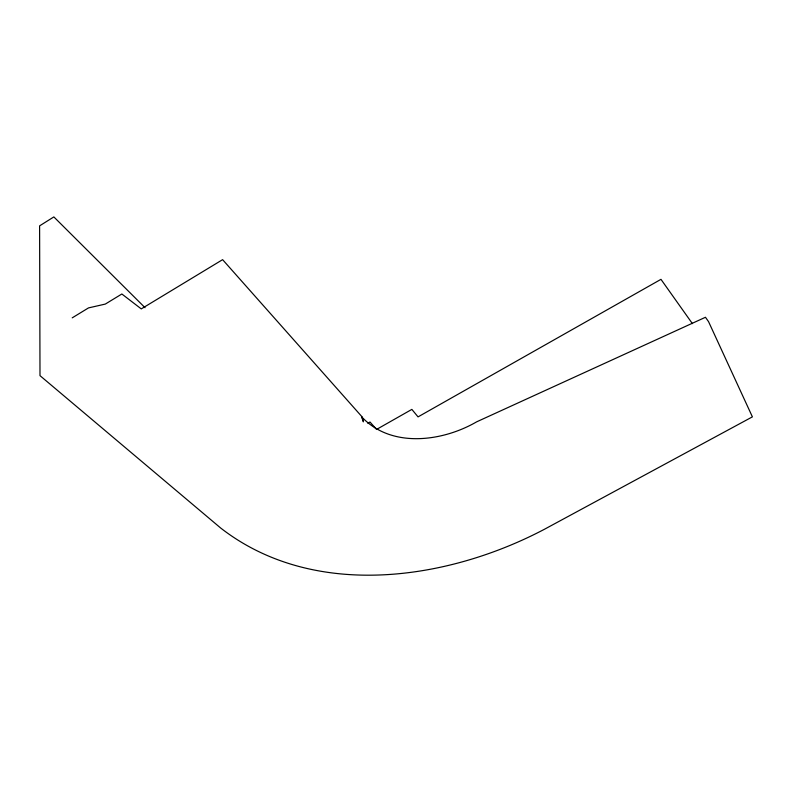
<?xml version="1.0" encoding="UTF-8"?>
<svg xmlns="http://www.w3.org/2000/svg" width="792" height="792" viewBox="0 0 792 792"><rect width="100%" height="100%" fill="white"/><g stroke="black" fill="none" stroke-linecap="round" stroke-linejoin="round"><path stroke-width="1.19" d="M72.221 317.849L88.496 307.91L105.306 304.078L121.859 294L141.263 308.9L222.611 259.657L361.984 416.76L363.29 421.869M367.854 423.235L370.003 422.017L376.556 429.432L411.86 409.395L418.047 416.889L660.973 279.338L692.406 323.641M145.035 307.692L53.856 216.919L39.6 225.859L39.996 375.646L220.691 528.036C313.414 600.079 446.876 580.675 544.52 529.224L752.4 416.859L708.553 321.651L705.464 317.275L476.606 421.859C442.382 441.708 391.218 448.51 361.746 416.899L362.974 420.879"/></g></svg>
